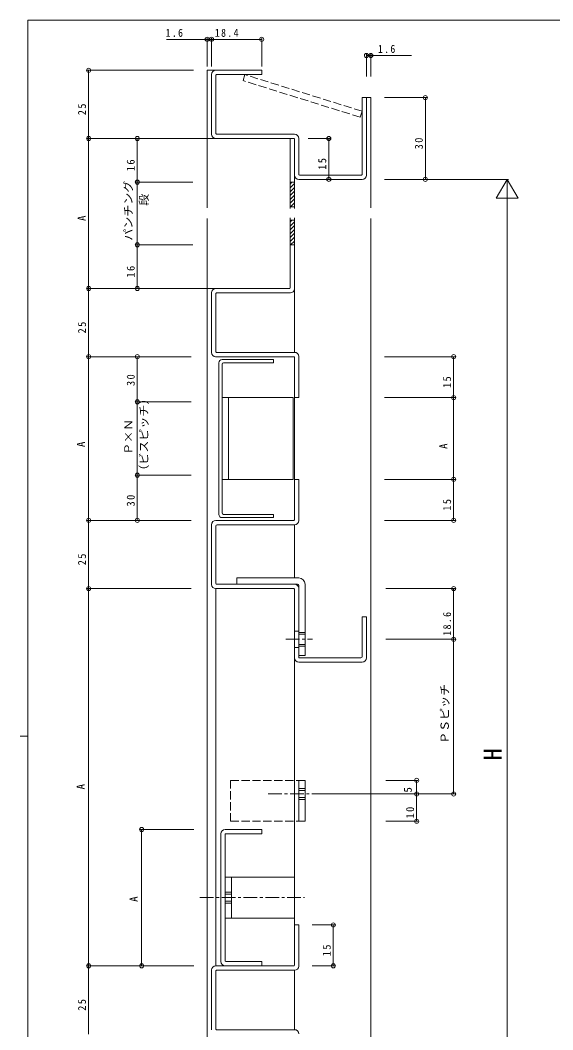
# Model space of a CAD drawing. Units: millimetres on the paper. Extents: x -420 to 373, y -297 to 267.
# Drawn here: x -420.5 to -225.2, y -105.7 to 264.4 of the extents above; entities that cross this region are included whole.
import ezdxf
from ezdxf.enums import TextEntityAlignment as Align

# ---------------------------------------------------------------- set-up
doc = ezdxf.new("R2010")
doc.units = ezdxf.units.MM
doc.linetypes.add('CHAIN1', pattern=[8, 5, -1, 1, -1])
doc.linetypes.add('DASHED3', pattern=[4, 3, -1])
for name, color, linetype, lineweight in [('0-1_USER1', 6, 'Continuous', 9), ('0-2_YKK_ZWAK', 7, 'Continuous', 9), ('0-5_YSS_K', 4, 'DASHED3', 9), ('0-6_YKK_13', 7, 'Continuous', 9), ('0-7_YKK_D', 2, 'Continuous', 9)]:
    doc.layers.add(name, color=color, linetype=linetype, lineweight=lineweight)
doc.styles.add('ＭＳ ゴシック', font='')
doc.styles.get('ＭＳ ゴシック').set_extended_font_data('MS Gothic')

msp = doc.modelspace()

# ---------------------------------------------------------------- linework, layer by layer
at = {"layer": '0-1_USER1'}
for p, q in [((-366.868, 257.367), (-351.968, 257.367)), ((-351.968, 247.367), (-351.968, 257.867)), ((-350.368, 247.367), (-350.368, 257.867)), ((-350.368, 247.367), (-350.368, 257.867)), ((-331.968, 247.367), (-331.968, 257.867)), ((-293.568, 243.703), (-293.568, 251.973)), ((-291.968, 243.703), (-291.968, 251.973)), ((-291.968, 251.473), (-293.568, 251.473)), ((-277.068, 251.473), (-291.968, 251.473)), ((-356.968, 246.034), (-395.938, 246.034)), ((-395.438, 246.034), (-395.438, 221.034)), ((-286.968, 236.034), (-271.468, 236.034)), ((-271.968, 236.034), (-271.968, 206.034)), ((-348.768, 221.034), (-395.938, 221.034)), ((-357.178, 221.034), (-395.938, 221.034)), ((-395.438, 221.034), (-395.438, 166.034)), ((-357.178, 221.034), (-378.078, 221.034)), ((-377.578, 221.034), (-377.578, 205.034)), ((-314.973, 221.034), (-306.859, 221.034)), ((-307.359, 221.034), (-307.359, 206.034)), ((-357.178, 205.034), (-378.078, 205.034)), ((-357.178, 205.034), (-378.078, 205.034)), ((-377.578, 205.034), (-377.578, 182.034)), ((-318.368, 206.034), (-306.859, 206.034)), ((-286.968, 206.034), (-241.468, 206.034)), ((-286.765, 206.034), (-271.468, 206.034)), ((-241.968, 206.034), (-245.968, 199.106)), ((-241.968, 206.034), (-237.968, 199.106)), ((-241.968, 206.034), (-241.968, -212.226)), ((-237.968, 199.106), (-245.968, 199.106)), ((-357.178, 182.034), (-378.078, 182.034)), ((-357.178, 182.034), (-378.078, 182.034)), ((-377.578, 182.034), (-377.578, 166.034)), ((-357.178, 166.034), (-395.938, 166.034)), ((-348.868, 166.034), (-395.938, 166.034)), ((-395.438, 166.034), (-395.438, 141.034)), ((-357.178, 166.034), (-378.078, 166.034)), ((-357.807, 141.034), (-395.938, 141.034)), ((-357.807, 141.034), (-395.938, 141.034)), ((-395.438, 141.034), (-395.438, 81.034)), ((-357.807, 141.034), (-378.078, 141.034)), ((-377.578, 141.034), (-377.578, 124.479)), ((-286.953, 141.034), (-261.102, 141.034)), ((-261.602, 141.034), (-261.602, 126.034)), ((-286.953, 126.034), (-261.102, 126.034)), ((-286.953, 126.034), (-261.102, 126.034)), ((-261.602, 126.034), (-261.602, 96.034)), ((-357.807, 124.479), (-378.078, 124.479)), ((-357.807, 124.479), (-378.078, 124.479)), ((-377.578, 124.479), (-377.578, 97.589)), ((-357.807, 97.589), (-378.078, 97.589)), ((-357.807, 97.589), (-378.078, 97.589)), ((-377.578, 81.034), (-377.578, 97.589)), ((-286.953, 96.034), (-261.102, 96.034)), ((-286.953, 96.034), (-261.102, 96.034)), ((-261.602, 96.034), (-261.602, 81.034)), ((-357.807, 81.034), (-395.938, 81.034)), ((-357.807, 81.034), (-395.938, 81.034)), ((-395.438, 81.034), (-395.438, 56.034)), ((-357.807, 81.034), (-378.078, 81.034)), ((-286.953, 81.034), (-261.102, 81.034)), ((-357.807, 56.034), (-395.938, 56.034)), ((-357.807, 56.034), (-395.938, 56.034)), ((-395.438, 56.034), (-395.438, -82.284)), ((-286.456, 56.034), (-261.102, 56.034)), ((-261.602, 56.034), (-261.602, 37.434)), ((-286.456, 37.434), (-261.102, 37.434)), ((-286.456, 37.434), (-261.102, 37.434)), ((-261.602, 37.434), (-261.602, -19.284)), ((-286.456, -14.284), (-274.67, -14.284)), ((-275.17, -14.284), (-275.17, -19.284)), ((-310.733, -19.284), (-274.67, -19.284)), ((-286.456, -19.284), (-274.67, -19.284)), ((-286.456, -19.284), (-261.102, -19.284)), ((-275.17, -19.284), (-275.17, -29.284)), ((-286.456, -29.284), (-274.67, -29.284)), ((-356.842, -32.284), (-376.478, -32.284)), ((-375.978, -32.284), (-375.978, -82.284)), ((-313.448, -67.284), (-305.215, -67.284)), ((-305.715, -67.284), (-305.715, -82.284)), ((-356.842, -82.284), (-395.938, -82.284)), ((-358.442, -82.284), (-395.938, -82.284)), ((-395.438, -82.284), (-395.438, -107.284)), ((-358.442, -82.284), (-376.478, -82.284)), ((-313.448, -82.284), (-305.215, -82.284))]:
    msp.add_line(p, q, dxfattribs=at)
msp.add_lwpolyline([(-351.968, 257.367), (-350.368, 257.367), (-331.968, 257.367)], dxfattribs=at)
for centre in [(-351.968, 257.367), (-350.368, 257.367), (-331.968, 257.367), (-293.568, 251.473), (-291.968, 251.473), (-395.438, 246.034), (-271.968, 236.034), (-395.438, 221.034), (-377.578, 221.034), (-307.359, 221.034), (-377.578, 205.034), (-307.359, 206.034), (-271.968, 206.034), (-377.578, 182.034), (-395.438, 166.034), (-377.578, 166.034), (-395.438, 141.034), (-377.578, 141.034), (-261.602, 141.034), (-261.602, 126.034), (-377.578, 124.479), (-377.578, 97.589), (-261.602, 96.034), (-395.438, 81.034), (-377.578, 81.034), (-261.602, 81.034), (-395.438, 56.034), (-261.602, 56.034), (-261.602, 37.434), (-275.17, -14.284), (-275.17, -19.284), (-261.602, -19.284), (-275.17, -29.284), (-375.978, -32.284), (-305.715, -67.284), (-395.438, -82.284), (-375.978, -82.284), (-305.715, -82.284)]:
    msp.add_circle(centre, 0.75, dxfattribs=at)
at = {"layer": '0-2_YKK_ZWAK'}
for p, q in [((-417.7, -260.6), (-417.7, 264.4)), ((352.3, 264.4), (-417.7, 264.4)), ((-420.5, 1.9), (-417.7, 1.9))]:
    msp.add_line(p, q, dxfattribs=at)
at = {"layer": '0-5_YSS_K'}
for p, q in [((-338.812, 242.239), (-338.127, 244.434)), ((-295.168, 231.034), (-338.127, 244.434)), ((-295.853, 228.839), (-338.812, 242.239)), ((-295.853, 228.839), (-295.168, 231.034))]:
    msp.add_line(p, q, dxfattribs=at)
at = {"layer": '0-6_YKK_13'}
for p, q in [((-350.368, 244.434), (-350.368, 222.634)), ((-331.968, 246.034), (-348.768, 246.034)), ((-331.968, 244.434), (-348.568, 244.434)), ((-331.968, 246.034), (-331.968, 244.434)), ((-348.768, 244.234), (-348.768, 222.834)), ((-293.568, 236.034), (-295.168, 236.034)), ((-295.168, 236.034), (-295.168, 207.834)), ((-293.568, 236.034), (-293.568, 207.634)), ((-319.968, 222.634), (-348.568, 222.634)), ((-320.168, 221.034), (-348.768, 221.034)), ((-321.568, 195.395), (-321.568, 221.034)), ((-319.968, 195.395), (-319.968, 221.034)), ((-319.968, 220.834), (-319.968, 207.634)), ((-318.368, 221.034), (-318.368, 207.834)), ((-295.368, 207.634), (-318.168, 207.634)), ((-321.568, 204.334), (-320.868, 205.034)), ((-321.568, 205.034), (-319.968, 205.034)), ((-321.568, 202.919), (-319.968, 204.519)), ((-295.168, 206.034), (-318.368, 206.034)), ((-321.568, 201.505), (-319.968, 203.105)), ((-321.568, 200.091), (-319.968, 201.691)), ((-321.568, 198.677), (-319.968, 200.277)), ((-321.568, 197.263), (-319.968, 198.863)), ((-321.383, 196.034), (-319.968, 197.448)), ((-321.568, 196.034), (-319.968, 196.034)), ((-321.568, 166.234), (-321.568, 191.887)), ((-321.568, 190.334), (-320.868, 191.034)), ((-321.568, 191.034), (-319.968, 191.034)), ((-321.568, 188.919), (-319.968, 190.519)), ((-321.568, 187.505), (-319.968, 189.105)), ((-319.968, 165.934), (-319.968, 191.887)), ((-321.568, 186.091), (-319.968, 187.691)), ((-321.568, 184.677), (-319.968, 186.277)), ((-321.568, 183.263), (-319.968, 184.863)), ((-321.568, 182.034), (-319.968, 182.034)), ((-321.383, 182.034), (-319.968, 183.448)), ((-350.368, 142.534), (-350.368, 164.534)), ((-321.768, 166.034), (-348.868, 166.034)), ((-348.768, 142.834), (-348.768, 164.234)), ((-321.468, 164.434), (-348.568, 164.434)), ((-320.168, 141.034), (-348.868, 141.034)), ((-319.868, 142.634), (-348.568, 142.634)), ((-319.968, 140.834), (-319.968, 126.034)), ((-318.368, 141.134), (-318.368, 126.034)), ((-347.668, 138.834), (-347.668, 83.234)), ((-327.668, 140.034), (-346.468, 140.034)), ((-346.468, 83.734), (-346.468, 138.334)), ((-327.668, 138.834), (-345.968, 138.834)), ((-327.668, 140.034), (-327.668, 138.834)), ((-346.468, 126.034), (-320.468, 126.034)), ((-344.168, 126.034), (-344.168, 96.034)), ((-320.468, 126.034), (-320.468, 96.034)), ((-318.368, 126.034), (-319.968, 126.034)), ((-346.468, 96.034), (-320.468, 96.034)), ((-318.368, 96.034), (-319.968, 96.034)), ((-319.968, 81.234), (-319.968, 96.034)), ((-318.368, 80.934), (-318.368, 96.034)), ((-327.668, 82.034), (-346.468, 82.034)), ((-327.668, 83.234), (-345.968, 83.234)), ((-327.668, 82.034), (-327.668, 83.234)), ((-350.368, 79.434), (-350.368, 57.534)), ((-320.168, 81.034), (-348.768, 81.034)), ((-348.768, 78.934), (-348.768, 57.834)), ((-319.868, 79.434), (-348.268, 79.434)), ((-341.068, 59.934), (-341.068, 57.634)), ((-341.068, 59.934), (-318.368, 59.934)), ((-320.168, 56.034), (-348.868, 56.034)), ((-348.768, 56.034), (-348.768, -82.284)), ((-319.868, 57.634), (-348.568, 57.634)), ((-341.068, 57.634), (-318.868, 57.634)), ((-319.968, 55.834), (-319.968, 30.634)), ((-318.368, 57.134), (-318.368, 31.434)), ((-318.368, 56.134), (-318.368, 30.834)), ((-316.068, 57.634), (-316.068, 31.434)), ((-295.168, 45.634), (-293.568, 45.634)), ((-295.168, 31.034), (-295.168, 45.634)), ((-293.568, 30.634), (-293.568, 45.634)), ((-318.368, 31.434), (-316.068, 31.434)), ((-318.368, 31.434), (-316.068, 31.434)), ((-295.568, 30.634), (-318.168, 30.634)), ((-295.168, 29.034), (-318.368, 29.034)), ((-318.368, -14.284), (-316.068, -14.284)), ((-318.368, -14.284), (-318.368, -29.284)), ((-316.068, -14.284), (-316.068, -29.284)), ((-318.368, -29.284), (-316.068, -29.284)), ((-345.368, -32.284), (-331.968, -32.284)), ((-331.968, -32.284), (-331.968, -33.884)), ((-346.968, -33.884), (-346.968, -80.684)), ((-345.368, -34.084), (-345.368, -80.484)), ((-345.168, -33.884), (-331.968, -33.884)), ((-345.368, -49.784), (-345.368, -64.784)), ((-345.368, -49.784), (-319.968, -49.784)), ((-343.068, -49.784), (-343.068, -64.784)), ((-319.968, -49.784), (-319.968, -64.784)), ((-345.368, -64.784), (-319.968, -64.784)), ((-318.368, -67.284), (-319.968, -67.284)), ((-319.968, -82.084), (-319.968, -67.284)), ((-318.368, -82.384), (-318.368, -67.284)), ((-345.168, -80.684), (-331.968, -80.684)), ((-331.968, -80.684), (-331.968, -82.284)), ((-350.368, -83.784), (-350.368, -105.784)), ((-320.168, -82.284), (-348.868, -82.284)), ((-348.768, -84.084), (-348.768, -105.484)), ((-319.868, -83.884), (-348.568, -83.884)), ((-345.368, -82.284), (-331.968, -82.284)), ((-344.768, -82.284), (-335.968, -82.284)), ((-319.868, -105.684), (-348.568, -105.684))]:
    msp.add_line(p, q, dxfattribs=at)
at = {"layer": '0-6_YKK_13', "linetype": 'CHAIN1'}
for p, q in [((-323.138, 37.434), (-313.315, 37.434)), ((-329.551, -19.284), (-310.733, -19.284)), ((-354.608, -57.284), (-316.306, -57.284))]:
    msp.add_line(p, q, dxfattribs=at)
at = {"layer": '0-6_YKK_13', "linetype": 'DASHED3'}
for p, q in [((-319.968, 40.434), (-318.368, 40.434)), ((-318.368, 39.934), (-316.068, 39.934)), ((-318.368, 39.334), (-316.068, 39.334)), ((-319.968, 34.434), (-318.368, 34.434)), ((-318.368, 35.534), (-316.068, 35.534)), ((-318.368, 34.934), (-316.068, 34.934)), ((-343.368, -14.284), (-343.368, -29.284)), ((-343.368, -14.284), (-318.368, -14.284)), ((-318.368, -17.284), (-316.068, -17.284)), ((-318.368, -17.984), (-316.068, -17.984)), ((-318.368, -20.584), (-316.068, -20.584)), ((-318.368, -21.284), (-316.068, -21.284)), ((-343.368, -29.284), (-318.368, -29.284)), ((-345.368, -55.284), (-343.068, -55.284)), ((-345.368, -55.984), (-343.068, -55.984)), ((-345.368, -58.584), (-343.068, -58.584)), ((-345.368, -59.284), (-343.068, -59.284))]:
    msp.add_line(p, q, dxfattribs=at)
at = {"layer": '0-6_YKK_13'}
for centre, radius, start, end in [((-348.768, 244.434), 1.6, 90, 180), ((-348.568, 244.234), 0.2, 90, 180), ((-348.768, 222.634), 1.6, 180, 270), ((-348.568, 222.834), 0.2, 180, 270), ((-319.968, 221.034), 1.6, 0, 90), ((-320.168, 220.834), 0.2, 0, 90), ((-318.368, 207.634), 1.6, 180, 270), ((-318.168, 207.834), 0.2, 180, 270), ((-295.368, 207.834), 0.2, 270, 0), ((-295.168, 207.634), 1.6, 270, 0), ((-348.868, 164.534), 1.5, 90, 180), ((-348.568, 164.234), 0.2, 90, 180), ((-321.768, 166.234), 0.2, 270, 0), ((-321.468, 165.934), 1.5, 270, 0), ((-348.868, 142.534), 1.5, 180, 270), ((-348.568, 142.834), 0.2, 180, 270), ((-320.168, 140.834), 0.2, 0, 90), ((-319.868, 141.134), 1.5, 0, 90), ((-346.468, 138.834), 1.2, 90, 180), ((-345.968, 138.334), 0.5, 90, 180), ((-346.468, 83.234), 1.2, 180, 270), ((-345.968, 83.734), 0.5, 180, 270), ((-348.768, 79.434), 1.6, 90, 180), ((-348.268, 78.934), 0.5, 90, 180), ((-320.168, 81.234), 0.2, 270, 0), ((-319.868, 80.934), 1.5, 270, 0), ((-318.368, 57.634), 2.3, 0, 90), ((-348.868, 57.534), 1.5, 180, 270), ((-348.568, 57.834), 0.2, 180, 270), ((-320.168, 55.834), 0.2, 0, 90), ((-320.168, 55.834), 0.2, 0, 90), ((-319.868, 56.134), 1.5, 0, 90), ((-319.868, 56.134), 1.5, 0, 90), ((-318.868, 57.134), 0.5, 0, 90), ((-318.368, 30.634), 1.6, 180, 270), ((-318.168, 30.834), 0.2, 180, 270), ((-295.568, 31.034), 0.4, 270, 0), ((-295.168, 30.634), 1.6, 270, 0), ((-345.368, -33.884), 1.6, 90, 180), ((-345.168, -34.084), 0.2, 90, 180), ((-345.368, -80.684), 1.6, 180, 270), ((-345.168, -80.484), 0.2, 180, 270), ((-348.868, -83.784), 1.5, 90, 180), ((-348.568, -84.084), 0.2, 90, 180), ((-320.168, -82.084), 0.2, 270, 0), ((-319.868, -82.384), 1.5, 270, 0), ((-348.568, -105.484), 0.2, 180, 270), ((-319.868, -107.184), 1.5, 0, 90)]:
    msp.add_arc(centre, radius, start, end, dxfattribs=at)
at = {"layer": '0-7_YKK_D'}
for p, q in [((-348.868, 246.034), (-351.968, 246.034)), ((-351.968, 246.034), (-351.968, 195.664)), ((-291.968, 236.034), (-293.568, 236.034)), ((-291.968, 236.034), (-291.968, 195.664)), ((-319.968, 207.534), (-319.968, 195.664)), ((-351.968, 191.749), (-351.968, -171.225)), ((-319.968, 191.749), (-319.968, 181.034)), ((-291.968, 191.749), (-291.968, -171.225)), ((-319.968, 165.934), (-319.968, 142.634)), ((-319.968, 126.034), (-319.968, 96.034)), ((-319.968, 79.434), (-319.968, 59.934)), ((-319.968, 30.634), (-319.968, -68.784)), ((-319.968, -83.884), (-319.968, -105.684))]:
    msp.add_line(p, q, dxfattribs=at)

# ---------------------------------------------------------------- texts
at = {"layer": '0-1_USER1', "color": 7, "style": 'ＭＳ ゴシック', "width": 1.1}
for s, p in [('パンチング', (-378.478, 183.553)), ('\u3000\u3000段', (-372.778, 187.553)), ('（ビスピッチ）', (-372.778, 97.053)), ('Ｐ×Ｎ', (-378.478, 105.052)), ('ＰＳピッチ', (-262.502, -0.906))]:
    msp.add_text(s, height=2.933, rotation=90, dxfattribs=at).set_placement(p, align=Align.BOTTOM_LEFT)
at = {"layer": '0-1_USER1', "color": 7, "style": 'ＭＳ ゴシック'}
for s, p in [('A', (-395.588, 190.799)), ('A', (-395.905, 107.907)), ('A', (-262.995, 107.227)), ('A', (-395.998, -17.612)), ('5', (-276.07, -18.765)), ('A', (-376.58, -58.822))]:
    msp.add_text(s, height=2.933, rotation=90, dxfattribs=at).set_placement(p, align=Align.BOTTOM_LEFT)
at = {"layer": '0-1_USER1', "style": 'ＭＳ ゴシック'}
msp.add_text('H', height=6.598, rotation=90, dxfattribs=at).set_placement((-241.968, -7.004), align=Align.BOTTOM_LEFT)
at = {"layer": '0-1_USER1', "color": 7, "char_height": 2.933, "attachment_point": 7, "style": 'ＭＳ ゴシック'}
for s, insert in [('\\T1.27;\\W0.9;1.6', (-367.18, 258.267)), ('\\T1.28;\\W0.9;18.4', (-349.15, 258.267)), ('\\T1.27;\\W0.9;1.6', (-289.35, 252.373))]:
    msp.add_mtext(s, dxfattribs=dict(at, insert=insert))
at = {"layer": '0-1_USER1', "color": 7, "char_height": 2.933, "attachment_point": 7, "rotation": 90, "style": 'ＭＳ ゴシック'}
for s, insert in [('\\T1.27;\\W0.95;25', (-396.338, 229.553)), ('\\T1.27;\\W0.95;30', (-272.868, 217.053)), ('\\T1.27;\\W0.95;16', (-378.478, 209.052)), ('\\T1.27;\\W0.95;15', (-308.259, 209.553)), ('\\T1.27;\\W0.95;16', (-378.478, 170.053)), ('\\T1.27;\\W0.95;25', (-396.338, 149.553)), ('\\T1.27;\\W0.95;30', (-378.478, 130.288)), ('\\T1.27;\\W0.95;15', (-262.502, 129.552)), ('\\T1.27;\\W0.95;30', (-378.478, 86.133)), ('\\T1.27;\\W0.95;15', (-262.502, 84.553)), ('\\T1.27;\\W0.95;25', (-396.338, 64.552)), ('\\T1.28;\\W0.9;18.6', (-262.502, 38.753)), ('\\T1.27;\\W0.95;10', (-276.07, -28.265)), ('\\T1.27;\\W0.95;15', (-306.615, -78.765)), ('\\T1.27;\\W0.95;25', (-396.338, -98.765))]:
    msp.add_mtext(s, dxfattribs=dict(at, insert=insert))

doc.saveas('drawing.dxf')
